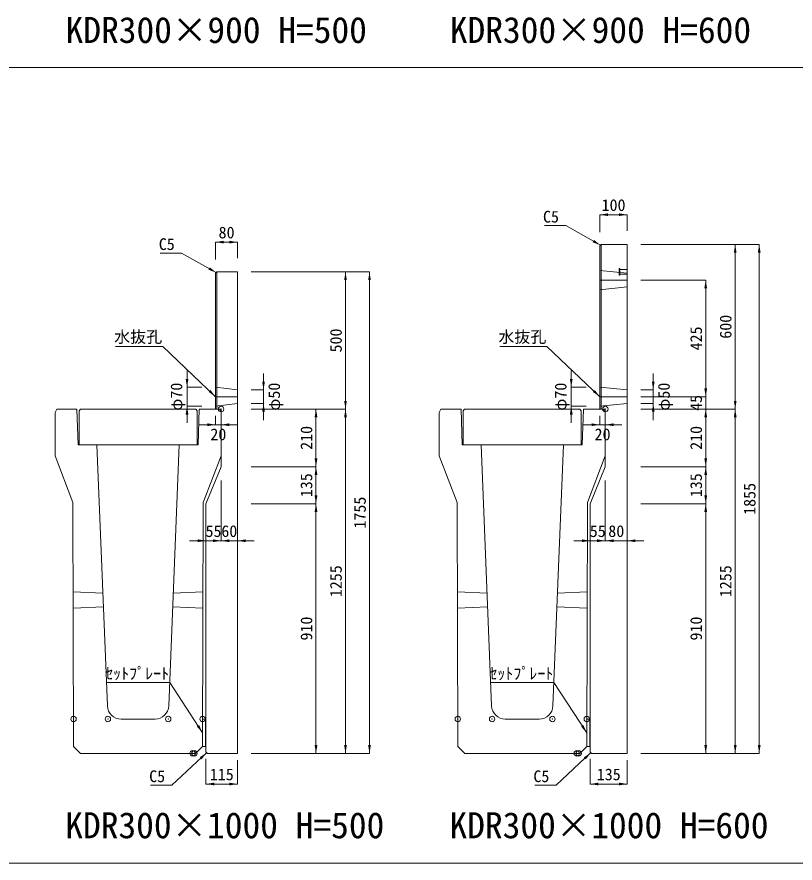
# Model space of a CAD drawing. Units: millimetres at full size, sheet at 1:40. Extents: x 172874 to 199766, y 869448 to 902797.
# Drawn here: x 191262 to 194098, y 886548 to 889633 of the extents above; entities that cross this region are included whole.
import ezdxf
from ezdxf.enums import TextEntityAlignment as Align

# ---------------------------------------------------------------- set-up
doc = ezdxf.new("R2010")
doc.units = ezdxf.units.MM
doc.header["$LTSCALE"] = 40
doc.header["$PDMODE"] = 32
doc.header["$PDSIZE"] = 20
for name, pattern in [('DASHED', [7.5, 6, -1.5]), ('USER2', [4.7625, 3.175, -1.5875]), ('USER3', [1.35, 0.75, -0.6])]:
    doc.linetypes.add(name, pattern=pattern)
for name, color, linetype, lineweight in [('セットプレート', 3, 'Continuous', 13), ('パネックスKDR', 2, 'Continuous', 13), ('図枠', 5, 'Continuous', 13), ('寸法線', 7, 'Continuous', 13), ('引出線', 4, 'Continuous', 13), ('本体', 2, 'Continuous', 13), ('補助線', 8, 'Continuous', 13), ('ｲﾝｻｰﾄ', 3, 'USER3', 5)]:
    doc.layers.add(name, color=color, linetype=linetype, lineweight=lineweight)
doc.layers.add('文字', color=7, linetype='Continuous')
doc.styles.add('ＭＳ ゴシック', font='')
doc.styles.get('ＭＳ ゴシック').set_extended_font_data('MS Gothic')

# ---------------------------------------------------------------- blocks, each defined once
blk = doc.blocks.new('filled_arrow')
at = {"color": 0, "linetype": 'Continuous', "lineweight": -2}
blk.add_solid([(7.5, 1.25), (0, 0), (7.5, -1.25)], dxfattribs=at)

msp = doc.modelspace()

# ---------------------------------------------------------------- linework, layer by layer
at = {"layer": 'セットプレート'}
for points in [[(191938.79, 887073.33), (191949.79, 887073.29), (191949.47, 886973.3), (191938.47, 886973.33)], [(193338.79, 887073.33), (193349.79, 887073.29), (193349.47, 886973.3), (193338.47, 886973.33)]]:
    msp.add_lwpolyline(points, close=True, dxfattribs=at)
at = {"layer": 'パネックスKDR'}
for p, q in [((193386.29, 888798.33), (193391.29, 888803.33)), ((193386.29, 888798.33), (193386.29, 888203.33)), ((193391.29, 888803.33), (193486.29, 888803.33)), ((193486.29, 888803.33), (193486.29, 886948.33)), ((191986.29, 888698.33), (191991.29, 888703.33)), ((191986.29, 888698.33), (191986.29, 888203.33)), ((191991.29, 888703.33), (192066.29, 888703.33)), ((192066.29, 888703.33), (192066.29, 886948.33)), ((191986.29, 888203.33), (192006.29, 888203.33)), ((192006.29, 888203.33), (192006.29, 887993.33)), ((193386.29, 888203.33), (193406.29, 888203.33)), ((193406.29, 888203.33), (193406.29, 887993.33)), ((192006.29, 887993.33), (191951.29, 887858.33)), ((193406.29, 887993.33), (193351.29, 887858.33)), ((191951.29, 887858.33), (191951.29, 886953.33)), ((193351.29, 887858.33), (193351.29, 886953.33)), ((191951.29, 886953.33), (191956.29, 886948.33)), ((191956.29, 886948.33), (192066.29, 886948.33)), ((193351.29, 886953.33), (193356.29, 886948.33)), ((193356.29, 886948.33), (193486.29, 886948.33))]:
    msp.add_line(p, q, dxfattribs=at)
at = {"layer": 'パネックスKDR', "lineweight": 5}
for p, q in [((193391.29, 888803.33), (193391.29, 888203.33)), ((191991.29, 888703.33), (191991.29, 888203.33))]:
    msp.add_line(p, q, dxfattribs=at)
at = {"layer": 'パネックスKDR', "linetype": 'DASHED', "lineweight": 9}
for p, q in [((193386.29, 888708.33), (193486.29, 888698.33)), ((193386.29, 888638.33), (193486.29, 888648.33)), ((191986.29, 888283.33), (192066.29, 888273.33)), ((193386.29, 888283.33), (193486.29, 888273.33)), ((191986.29, 888213.33), (192066.29, 888223.33)), ((193386.29, 888213.33), (193486.29, 888223.33))]:
    msp.add_line(p, q, dxfattribs=at)
at = {"layer": '図枠'}
for p, q in [((187274.21, 889448.33), (199674.21, 889448.33)), ((187274.21, 889448.33), (199674.21, 889448.33)), ((187274.21, 886548.33), (199674.21, 886548.33))]:
    msp.add_line(p, q, dxfattribs=at)
at = {"layer": '寸法線'}
for p, q in [((193386.29, 888911.88), (193486.29, 888911.88)), ((193386.29, 888848.33), (193386.29, 888911.88)), ((193486.29, 888853.33), (193486.29, 888911.88)), ((191986.29, 888811.88), (192066.29, 888811.88)), ((191986.29, 888748.33), (191986.29, 888811.88)), ((192066.29, 888753.33), (192066.29, 888811.88)), ((193536.29, 888803.33), (193967.13, 888803.33)), ((193536.29, 888803.33), (193879.63, 888803.33)), ((193879.63, 888203.33), (193879.63, 888803.33)), ((193967.13, 886948.33), (193967.13, 888803.33)), ((192116.29, 888703.33), (192547.13, 888703.33)), ((192116.29, 888703.33), (192459.63, 888703.33)), ((192459.63, 888203.33), (192459.63, 888703.33)), ((192547.13, 886948.33), (192547.13, 888703.33)), ((193536.29, 888673.33), (193772.13, 888673.33)), ((193772.13, 888248.33), (193772.13, 888673.33)), ((191882.22, 888343.33), (191882.22, 888153.33)), ((192160.96, 888333.33), (192160.96, 888163.33)), ((193282.22, 888343.33), (193282.22, 888153.33)), ((193580.96, 888333.33), (193580.96, 888163.33)), ((193772.13, 888143.33), (193772.13, 888308.33)), ((191936.29, 888283.33), (191882.22, 888283.33)), ((192116.29, 888273.33), (192160.96, 888273.33)), ((193336.29, 888283.33), (193282.22, 888283.33)), ((193536.29, 888273.33), (193580.96, 888273.33)), ((193536.29, 888248.33), (193772.13, 888248.33)), ((193536.29, 888248.33), (193772.13, 888248.33)), ((191936.29, 888213.33), (191882.22, 888213.33)), ((192116.29, 888223.33), (192160.96, 888223.33)), ((193336.29, 888213.33), (193282.22, 888213.33)), ((193536.29, 888223.33), (193580.96, 888223.33)), ((191986.29, 888178.33), (191986.29, 888146.25)), ((192006.29, 888178.33), (192006.29, 888146.25)), ((192116.29, 888203.33), (192459.63, 888203.33)), ((192116.29, 888203.33), (192352.13, 888203.33)), ((192116.29, 888203.33), (192459.63, 888203.33)), ((192352.13, 888203.33), (192352.13, 887993.33)), ((192459.63, 888203.33), (192459.63, 886948.33)), ((193386.29, 888178.33), (193386.29, 888146.25)), ((193406.29, 888178.33), (193406.29, 888146.25)), ((193536.29, 888203.33), (193879.63, 888203.33)), ((193536.29, 888203.33), (193772.13, 888203.33)), ((193536.29, 888203.33), (193772.13, 888203.33)), ((193536.29, 888203.33), (193879.63, 888203.33)), ((193772.13, 888203.33), (193772.13, 887993.33)), ((193879.63, 888203.33), (193879.63, 886948.33)), ((191926.29, 888146.25), (192066.29, 888146.25)), ((193326.29, 888146.25), (193466.29, 888146.25)), ((192116.29, 887993.33), (192352.13, 887993.33)), ((192116.29, 887993.33), (192352.13, 887993.33)), ((192352.13, 887993.33), (192352.13, 887858.33)), ((193536.29, 887993.33), (193772.13, 887993.33)), ((193536.29, 887993.33), (193772.13, 887993.33)), ((193772.13, 887993.33), (193772.13, 887858.33)), ((192006.29, 887943.33), (192006.29, 887723.33)), ((192006.29, 887943.33), (192006.29, 887723.33)), ((192066.29, 887943.33), (192066.29, 887723.33)), ((193406.29, 887943.33), (193406.29, 887723.33)), ((193406.29, 887943.33), (193406.29, 887723.33)), ((193486.29, 887943.33), (193486.29, 887723.33)), ((192116.29, 887858.33), (192352.13, 887858.33)), ((192116.29, 887858.33), (192352.13, 887858.33)), ((192352.13, 887858.33), (192352.13, 886948.33)), ((193536.29, 887858.33), (193772.13, 887858.33)), ((193536.29, 887858.33), (193772.13, 887858.33)), ((193772.13, 887858.33), (193772.13, 886948.33)), ((191951.29, 887808.33), (191951.29, 887723.33)), ((193351.29, 887808.33), (193351.29, 887723.33)), ((192066.29, 887723.33), (191891.29, 887723.33)), ((191946.29, 887723.33), (192126.29, 887723.33)), ((193466.29, 887723.33), (193291.29, 887723.33)), ((193346.29, 887723.33), (193546.29, 887723.33)), ((192116.29, 886948.33), (192547.13, 886948.33)), ((192116.29, 886948.33), (192459.63, 886948.33)), ((192116.29, 886948.33), (192352.13, 886948.33)), ((193536.29, 886948.33), (193967.13, 886948.33)), ((193536.29, 886948.33), (193879.63, 886948.33)), ((193536.29, 886948.33), (193772.13, 886948.33)), ((191951.29, 886928.33), (191951.29, 886836.54)), ((192066.29, 886923.33), (192066.29, 886836.54)), ((193351.29, 886928.33), (193351.29, 886836.54)), ((193486.29, 886923.33), (193486.29, 886836.54)), ((191951.29, 886836.54), (192066.29, 886836.54)), ((193351.29, 886836.54), (193486.29, 886836.54))]:
    msp.add_line(p, q, dxfattribs=at)
at = {"layer": '引出線'}
for points in [[(193388.79, 888800.83), (193262.42, 888871.91), (193184.65, 888871.91)], [(191988.79, 888700.83), (191862.42, 888771.91), (191784.65, 888771.91)], [(191986.29, 888248.33), (191793.83, 888431.78), (191622.09, 888431.78)], [(193386.29, 888248.33), (193193.83, 888431.78), (193022.09, 888431.78)], [(191938.63, 887023.33), (191819.08, 887206.78), (191587.72, 887206.78)], [(193338.63, 887023.33), (193219.08, 887206.78), (192987.72, 887206.78)], [(191953.79, 886950.83), (191827.42, 886832.18), (191749.65, 886832.18)], [(193353.79, 886950.83), (193227.42, 886832.18), (193149.65, 886832.18)]]:
    msp.add_lwpolyline(points, dxfattribs=at)
at = {"layer": '本体'}
for p, q in [((191407.29, 888203.33), (191401.29, 888191.33)), ((191401.29, 888191.33), (191401.29, 888033.33)), ((191407.29, 888203.33), (191481.29, 888203.33)), ((191481.29, 888203.33), (191485.29, 888073.33)), ((191926.29, 888203.33), (191922.29, 888073.33)), ((191926.29, 888203.33), (192000.29, 888203.33)), ((192000.29, 888203.33), (192006.29, 888191.33)), ((192006.29, 888191.33), (192006.29, 888033.33)), ((192807.29, 888203.33), (192801.29, 888191.33)), ((192801.29, 888191.33), (192801.29, 888033.33)), ((192807.29, 888203.33), (192881.29, 888203.33)), ((192881.29, 888203.33), (192885.29, 888073.33)), ((193326.29, 888203.33), (193322.29, 888073.33)), ((193326.29, 888203.33), (193400.29, 888203.33)), ((193400.29, 888203.33), (193406.29, 888191.33)), ((193406.29, 888191.33), (193406.29, 888033.33)), ((191485.29, 888073.33), (191553.79, 888073.33)), ((191553.79, 888073.33), (191591.87, 887121.33)), ((191853.79, 888073.33), (191815.71, 887121.33)), ((191853.79, 888073.33), (191922.29, 888073.33)), ((192885.29, 888073.33), (192953.79, 888073.33)), ((192953.79, 888073.33), (192991.87, 887121.33)), ((193253.79, 888073.33), (193215.71, 887121.33)), ((193253.79, 888073.33), (193322.29, 888073.33)), ((191401.29, 888033.33), (191466.29, 887863.33)), ((192006.29, 888033.33), (191941.29, 887863.33)), ((192801.29, 888033.33), (192866.29, 887863.33)), ((193406.29, 888033.33), (193341.29, 887863.33)), ((191466.29, 887863.33), (191469.11, 886973.33)), ((191941.29, 887863.33), (191938.47, 886973.33)), ((192866.29, 887863.33), (192869.11, 886973.33)), ((193341.29, 887863.33), (193338.47, 886973.33)), ((191641.83, 887073.33), (191765.75, 887073.33)), ((193041.83, 887073.33), (193165.75, 887073.33)), ((191469.11, 886973.33), (191494.19, 886948.33)), ((191913.4, 886948.33), (191938.47, 886973.33)), ((192869.11, 886973.33), (192894.19, 886948.33)), ((193313.4, 886948.33), (193338.47, 886973.33)), ((191494.19, 886948.33), (191913.4, 886948.33)), ((192894.19, 886948.33), (193313.4, 886948.33))]:
    msp.add_line(p, q, dxfattribs=at)
at = {"layer": '本体', "linetype": 'USER2'}
for p, q in [((191467.32, 887537.33), (191575.43, 887532.33)), ((191832.15, 887532.33), (191940.26, 887537.33)), ((192867.32, 887537.33), (192975.43, 887532.33)), ((193232.15, 887532.33), (193340.26, 887537.33)), ((191467.51, 887477.33), (191577.43, 887482.33)), ((191830.15, 887482.33), (191940.07, 887477.33)), ((192867.51, 887477.33), (192977.43, 887482.33)), ((193230.15, 887482.33), (193340.07, 887477.33))]:
    msp.add_line(p, q, dxfattribs=at)
at = {"layer": '本体', "lineweight": 20}
for points in [[(191488.79, 888197.33), (191493.79, 888203.33), (191913.79, 888203.33), (191918.79, 888197.33), (191918.79, 888073.33), (191488.79, 888073.33)], [(192888.79, 888197.33), (192893.79, 888203.33), (193313.79, 888203.33), (193318.79, 888197.33), (193318.79, 888073.33), (192888.79, 888073.33)]]:
    msp.add_lwpolyline(points, close=True, dxfattribs=at)
at = {"layer": '本体'}
for centre, start, end in [((191641.83, 887123.33), 182.29061, 270), ((191765.75, 887123.33), 270, 357.70939), ((193041.83, 887123.33), 182.29061, 270), ((193165.75, 887123.33), 270, 357.70939)]:
    msp.add_arc(centre, 50, start, end, dxfattribs=at)
at = {"layer": '補助線'}
for p, q in [((193386.29, 888673.33), (193486.29, 888673.33)), ((191986.29, 888248.33), (192066.29, 888248.33)), ((193386.29, 888248.33), (193486.29, 888248.33))]:
    msp.add_line(p, q, dxfattribs=at)
for p in [(192006.29, 888203.33), (193406.29, 888203.33), (191468.79, 887073.33), (191593.79, 887073.33), (191813.79, 887073.33), (191938.79, 887073.33), (192868.79, 887073.33), (192993.79, 887073.33), (193213.79, 887073.33), (193338.79, 887073.33), (191902.29, 886948.33), (191909.29, 886948.33), (191909.29, 886948.33), (193302.29, 886948.33), (193309.29, 886948.33), (193309.29, 886948.33)]:
    msp.add_point(p, dxfattribs=at)
at = {"layer": 'ｲﾝｻｰﾄ'}
for p, q in [((193456.29, 888715.83), (193456.29, 888690.83)), ((193459.29, 888715.83), (193456.29, 888715.83)), ((193459.29, 888690.83), (193459.29, 888715.83)), ((193486.29, 888711.83), (193459.29, 888711.83)), ((193456.29, 888690.83), (193459.29, 888690.83)), ((193459.29, 888694.83), (193486.29, 888694.83))]:
    msp.add_line(p, q, dxfattribs=at)

# ---------------------------------------------------------------- block references
at = {"layer": '寸法線', "xscale": 4, "yscale": 4}
for p in [(193386.29, 888911.88), (191986.29, 888811.88), (192006.29, 888146.25), (193406.29, 888146.25), (192006.29, 887723.33), (192066.29, 887723.33), (193406.29, 887723.33), (193486.29, 887723.33), (191951.29, 886836.54), (193351.29, 886836.54)]:
    msp.add_blockref('filled_arrow', p, dxfattribs=at)
for p, rotation in [((193486.29, 888911.88), 180), ((192066.29, 888811.88), 180), ((193879.63, 888803.33), 270), ((193967.13, 888803.33), 270), ((192459.63, 888703.33), 270), ((192547.13, 888703.33), 270), ((193772.13, 888673.33), 270), ((191882.22, 888283.33), 90), ((192160.96, 888273.33), 90), ((193282.22, 888283.33), 90), ((193580.96, 888273.33), 90), ((193772.13, 888248.33), 90), ((193772.13, 888248.33), 90), ((191882.22, 888213.33), 270), ((192160.96, 888223.33), 270), ((192459.63, 888203.33), 90), ((193282.22, 888213.33), 270), ((193580.96, 888223.33), 270), ((193879.63, 888203.33), 90), ((192352.13, 888203.33), 270), ((192459.63, 888203.33), 270), ((193772.13, 888203.33), 270), ((193772.13, 888203.33), 270), ((193879.63, 888203.33), 270), ((191986.29, 888146.25), 180), ((193386.29, 888146.25), 180), ((192352.13, 887993.33), 90), ((193772.13, 887993.33), 90), ((192352.13, 887993.33), 270), ((193772.13, 887993.33), 270), ((192352.13, 887858.33), 90), ((193772.13, 887858.33), 90), ((192352.13, 887858.33), 270), ((193772.13, 887858.33), 270), ((191951.29, 887723.33), 180), ((192006.29, 887723.33), 180), ((193351.29, 887723.33), 180), ((193406.29, 887723.33), 180), ((192352.13, 886948.33), 90), ((192459.63, 886948.33), 90), ((192547.13, 886948.33), 90), ((193772.13, 886948.33), 90), ((193879.63, 886948.33), 90), ((193967.13, 886948.33), 90), ((192066.29, 886836.54), 180), ((193486.29, 886836.54), 180)]:
    msp.add_blockref('filled_arrow', p, dxfattribs=dict(at, rotation=rotation))
at = {"layer": '引出線', "xscale": 4, "yscale": 4}
for p, rotation in [((193388.79, 888800.83), 150.6), ((191988.79, 888700.83), 150.6), ((191986.29, 888248.33), 136.4), ((193386.29, 888248.33), 136.4), ((191938.63, 887023.33), 123.1), ((193338.63, 887023.33), 123.1), ((191953.79, 886950.83), 223.2), ((193353.79, 886950.83), 223.2)]:
    msp.add_blockref('filled_arrow', p, dxfattribs=dict(at, rotation=rotation))

# ---------------------------------------------------------------- texts
at = {"layer": '寸法線', "style": 'ＭＳ ゴシック'}
for s, p in [('100', (193436.29, 888946.88)), ('80', (192026.29, 888846.88)), ('20', (191996.29, 888111.25)), ('20', (193396.29, 888111.25)), ('55', (191978.79, 887758.33)), ('60', (192036.29, 887758.33)), ('55', (193378.79, 887758.33)), ('80', (193446.29, 887758.33)), ('115', (192008.79, 886871.54)), ('135', (193418.79, 886871.54))]:
    msp.add_text(s, height=42.72, dxfattribs=at).set_placement(p, align=Align.MIDDLE_CENTER)
for s, p in [('600', (193844.63, 888503.33)), ('500', (192424.63, 888453.33)), ('425', (193737.13, 888460.83)), ('φ70', (191843.56, 888248.33)), ('φ50', (192199.62, 888248.33)), ('φ70', (193243.56, 888248.33)), ('φ50', (193619.62, 888248.33)), ('45', (193737.13, 888225.83)), ('210', (192317.13, 888098.33)), ('210', (193737.13, 888098.33)), ('135', (192317.13, 887925.83)), ('135', (193737.13, 887925.83)), ('1855', (193932.13, 887875.83)), ('1755', (192512.13, 887825.83)), ('1255', (192424.63, 887575.83)), ('1255', (193844.63, 887575.83)), ('910', (192317.13, 887403.33)), ('910', (193737.13, 887403.33))]:
    msp.add_text(s, height=42.72, rotation=90, dxfattribs=at).set_placement(p, align=Align.MIDDLE_CENTER)
at = {"layer": '引出線', "style": 'ＭＳ ゴシック'}
for s, p in [('C5', (193237.42, 888925.91)), ('C5', (191837.42, 888825.91)), ('水抜孔', (191791.58, 888488.06)), ('水抜孔', (193191.58, 888488.06)), ('ｾｯﾄﾌﾟﾚｰﾄ', (191816.83, 887260.78)), ('ｾｯﾄﾌﾟﾚｰﾄ', (193216.83, 887260.78)), ('C5', (191802.42, 886886.18)), ('C5', (193202.42, 886886.18))]:
    msp.add_text(s, height=42.72, dxfattribs=at).set_placement(p, align=Align.TOP_RIGHT)
at = {"layer": '文字', "style": 'ＭＳ ゴシック'}
for s, p in [('KDR300×900 H=500', (191439.68, 889509.38)), ('KDR300×900 H=600', (192839.68, 889509.38)), ('KDR300×1000 H=500', (191438.52, 886610.26)), ('KDR300×1000 H=600', (192838.52, 886610.26))]:
    msp.add_text(s, height=94.94, dxfattribs=at).set_placement(p, align=Align.BOTTOM_LEFT)

doc.saveas('drawing.dxf')
